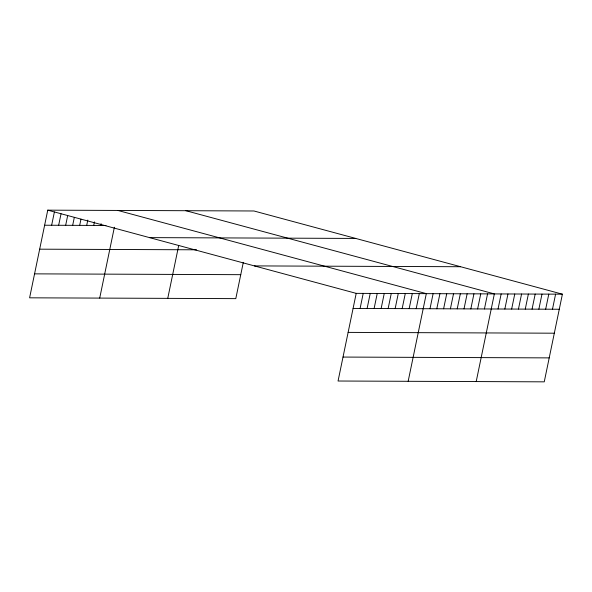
<?xml version="1.0" encoding="UTF-8"?>
<svg xmlns="http://www.w3.org/2000/svg" width="592" height="592" viewBox="0 0 592 592"><rect width="100%" height="100%" fill="white"/><g stroke="black" fill="none" stroke-linecap="round" stroke-linejoin="round"><path stroke-width="0.89" d="M562.4 294.18L356.206 293.366L338.054 381.019L544.248 381.84L562.4 294.18L253.946 210.981L47.752 210.16L29.6 297.82L235.794 298.634L243.312 262.345M51.645 225.256L54.397 211.966M58.652 225.286L61.043 213.764M65.668 225.308L67.68 215.562M72.675 225.337L74.326 217.36M79.683 225.367L80.971 219.166M86.698 225.397L87.801 220.076M93.706 225.419L94.439 221.874M100.721 225.448L101.084 223.68M99.708 298.094L114.382 227.217M167.751 298.368L178.71 245.451M360.099 308.454L363.214 293.395M367.107 308.484L370.229 293.417M374.114 308.513L377.237 293.447M381.13 308.543L384.245 293.477M388.137 308.565L391.26 293.506M395.153 308.595L398.268 293.528M402.16 308.624L405.276 293.558M409.168 308.654L412.291 293.588M416.183 308.676L419.299 293.617M408.162 381.3L426.314 293.639L117.86 210.441M429.999 308.735L433.115 293.669M436.8 308.758L439.923 293.699M443.608 308.787L446.723 293.721M450.408 308.817L453.531 293.75M457.216 308.839L460.332 293.78M464.017 308.869L467.14 293.802M470.825 308.898L473.94 293.832M477.626 308.92L480.748 293.861M484.434 308.95L487.549 293.884M476.205 381.566L494.357 293.913L185.903 210.715M498.042 309.002L501.158 293.943M504.843 309.031L507.966 293.965M511.651 309.061L514.766 293.995M518.451 309.083L521.574 294.024M525.259 309.113L528.375 294.046M532.06 309.142L535.183 294.076M538.868 309.165L541.983 294.106M545.669 309.194L548.791 294.128M552.477 309.224L555.592 294.157M44.629 225.226L105.975 225.471M149.539 237.621L355.74 238.435M39.671 249.18L196.537 249.802M254.412 265.904L460.613 266.726M34.558 273.859L240.759 274.681M353.084 308.425L559.277 309.246M348.126 332.386L554.319 333.2M343.012 357.065L549.206 357.886M47.752 210.16L356.206 293.366"/></g></svg>
